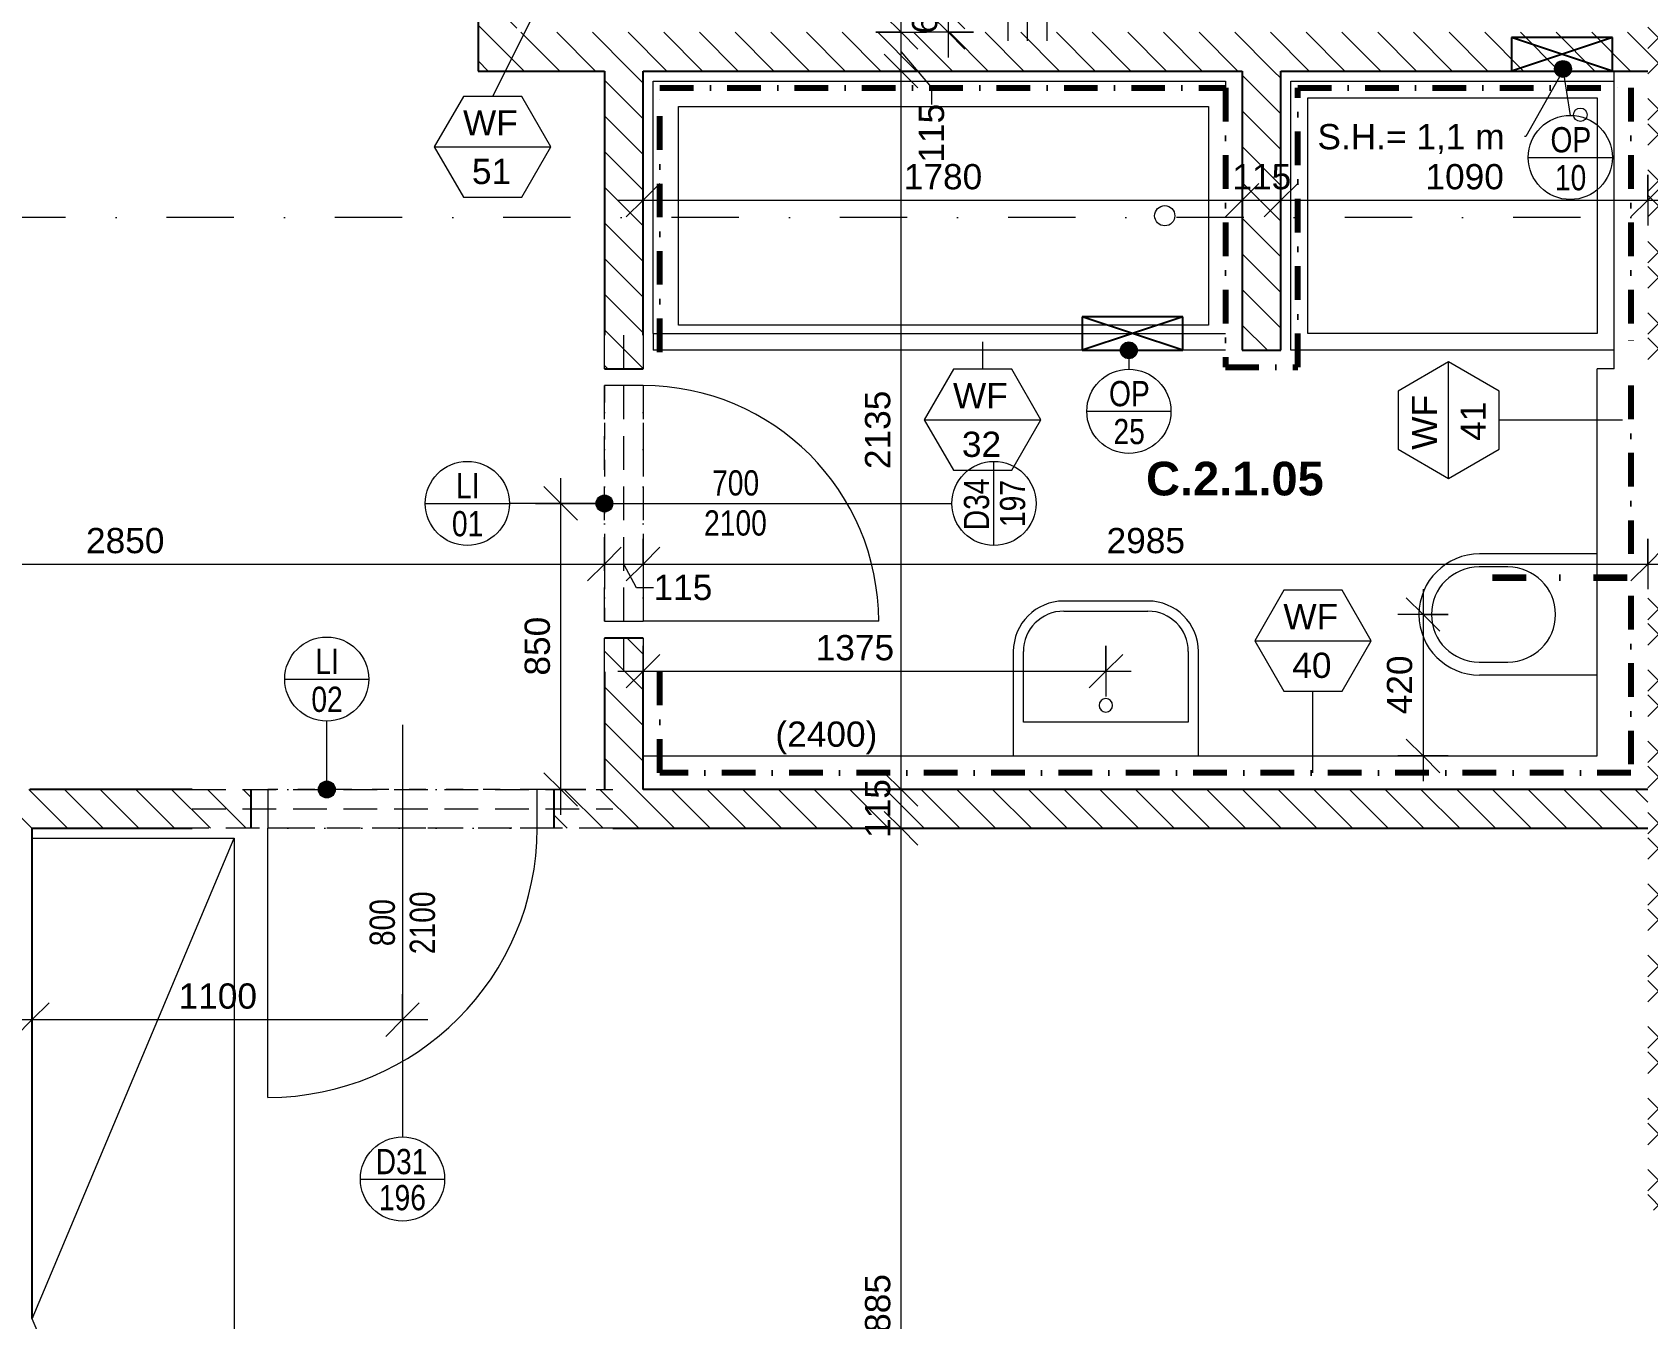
# Model space of a CAD drawing. Header units: millimetres. Extents: x -47720 to -5768, y -7799 to 13087.
# Drawn here: x -28235 to -23435, y -3874 to -52 of the extents above; entities that cross this region are included whole.
import ezdxf

# ---------------------------------------------------------------- set-up
doc = ezdxf.new("R2010")
doc.units = ezdxf.units.MM
for name, pattern in [('HA_Dash_3mm-S1mm', [150, 100, -50]), ('HA_DashDot_10mm-S3mm', [500, 200, -150, 0, -150]), ('HA_DashDot_2_2mm-S0_6mm', [110, 50, -30, 0, -30]), ('HA_DashDot_4mm-S1mm', [200, 100, -50, 0, -50]), ('HA_DashDot_6mm-S2mm', [300, 100, -100, 0, -100])]:
    doc.linetypes.add(name, pattern=pattern)
for name, color, linetype, lineweight in [('A-____-____-DIMS', 9, 'Continuous', 5), ('A-____-____-DIMS-50', 9, 'Continuous', 5), ('A-AREA-____-IDEN', 9, 'Continuous', 9), ('A-DETL-____-OTLN', 9, 'Continuous', 25), ('A-DOOR-____-IDEN', 9, 'Continuous', 9), ('A-DOOR-____-MCUT', 9, 'HA_DashDot_2_2mm-S0_6mm', 9), ('A-DOOR-____-OTLN', 9, 'Continuous', 9), ('A-DOOR-FRAM-MCUT', 9, 'Continuous', 9), ('A-GENM-____-HDLN', 9, 'HA_Dash_3mm-S1mm', 9), ('A-GENM-____-IDEN', 9, 'Continuous', 9), ('A-GENM-____-OTLN', 9, 'Continuous', 9), ('A-WALL-____-IDEN', 9, 'Continuous', 9), ('A-WALL-____-PATT', 9, 'Continuous', 25), ('G-____-____-SYMB', 9, 'HA_DashDot_4mm-S1mm', 9), ('G-____-____-TEXT', 9, 'Continuous', 5), ('I-FURN-____-OTLN', 9, 'Continuous', 9), ('I-WALL-____-MCUT', 9, 'Continuous', 25), ('I-WALL-____-OTLN', 9, 'Continuous', 9), ('P-SANR-FIXT-OTLN', 9, 'Continuous', 9), ('S-GRID-____-OTLN', 9, 'Continuous', 5)]:
    doc.layers.add(name, color=color, linetype=linetype, lineweight=lineweight)
doc.styles.add('Arial_1', font='arial.ttf', dxfattribs={"height": 75})
doc.styles.add('Arial_2', font='arial.ttf', dxfattribs={"width": 0.8, "height": 75})
doc.styles.add('Arial_B', font='arialbd.ttf', dxfattribs={"height": 100})
doc.dimstyles.new('Inner_Dimensions', dxfattribs={"dimscale": 304.8, "dimtxt": 76.519455, "dimasz": 0.328084, "dimexe": 0.246063, "dimexo": 0.0625, "dimgap": 0.032808, "dimtad": 1, "dimdec": 0, "dimzin": 0, "dimdsep": 46, "dimtxsty": 'Arial_1', "dimblk1": 'OBLIQUE', "dimblk2": 'OBLIQUE', "dimsah": 1, "dimcen": 0.09, "dimdle": 0.246063, "dimazin": 0, "dimtfac": 1, "dimtdec": 4, "dimtix": 1, "dimtmove": 0, "dimatfit": 3, "dimfxl": 0.246063, "dimfxlon": 1, "dimtvp": 1, "dimtolj": 1, "dimtzin": 0, "dimlwd": 9, "dimlwe": 9, "dimarcsym": 2})
doc.dimstyles.new('Inner_Dimensions_1', dxfattribs={"dimscale": 304.8, "dimtxt": 76.519455, "dimasz": 0.328084, "dimexe": 0.246063, "dimexo": 0.0625, "dimgap": 0.032808, "dimtad": 1, "dimdec": 0, "dimzin": 0, "dimdsep": 46, "dimtxsty": 'Arial_1', "dimblk1": 'OBLIQUE', "dimblk2": 'OBLIQUE', "dimsah": 1, "dimcen": 0.09, "dimdle": 0.246063, "dimazin": 0, "dimtfac": 1, "dimtdec": 4, "dimtix": 1, "dimtmove": 1, "dimatfit": 3, "dimfxl": 0.246063, "dimfxlon": 1, "dimtvp": 1, "dimtolj": 1, "dimtzin": 0, "dimlwd": 9, "dimlwe": 9, "dimarcsym": 2})
doc.dimstyles.new('Inner_Dimensions_2', dxfattribs={"dimscale": 304.8, "dimtxt": 76.519455, "dimasz": 0.328084, "dimexe": 0.246063, "dimexo": 0.0625, "dimgap": 0.032808, "dimtad": 1, "dimdec": 0, "dimzin": 0, "dimdsep": 46, "dimtxsty": 'Arial_1', "dimblk1": 'OBLIQUE', "dimblk2": 'OBLIQUE', "dimsah": 1, "dimcen": 0.09, "dimdle": 0.246063, "dimazin": 0, "dimtfac": 1, "dimtdec": 4, "dimtix": 1, "dimtmove": 2, "dimatfit": 3, "dimfxl": 0.246063, "dimfxlon": 1, "dimtvp": 1, "dimtolj": 1, "dimtzin": 0, "dimlwd": 9, "dimlwe": 9, "dimarcsym": 2})
pattern_1 = [(135, (0, 0), (-53.033, -53.033), [])]

# ---------------------------------------------------------------- blocks, each defined once
blk = doc.blocks.new('HA_DR_Single_Swing_Solid - In_BJ_700x2100-2040355-DPS_2NP-C')
at = {"layer": 'A-DOOR-____-MCUT'}
for p, q in [((-350, 57.5), (350, 57.5)), ((-350, -57.5), (350, -57.5))]:
    blk.add_line(p, q, dxfattribs=at)
at = {"layer": 'A-DOOR-____-OTLN', "lineweight": 5}
blk.add_line((350, 757.5), (350, 57.5), dxfattribs=at)
blk.add_arc((350, 57.5), 700, 90, 180, dxfattribs=at)
at = {"layer": 'A-DOOR-FRAM-MCUT'}
for p, q in [((-350, 57.5), (-350, -57.5)), ((350, -57.5), (350, 57.5))]:
    blk.add_line(p, q, dxfattribs=at)
blk = doc.blocks.new('HA_DR_Single_Swing_Solid - In_BJ_800x2100-2040335-DPS_2NP-C')
at = {"layer": 'A-DOOR-____-MCUT'}
for p, q in [((-400, 57.5), (400, 57.5)), ((-400, -57.5), (400, -57.5))]:
    blk.add_line(p, q, dxfattribs=at)
at = {"layer": 'A-DOOR-____-OTLN', "lineweight": 5}
blk.add_line((400, 857.5), (400, 57.5), dxfattribs=at)
blk.add_arc((400, 57.5), 800, 90, 180, dxfattribs=at)
at = {"layer": 'A-DOOR-FRAM-MCUT'}
for p, q in [((-400, 57.5), (-400, -57.5)), ((400, -57.5), (400, 57.5))]:
    blk.add_line(p, q, dxfattribs=at)
blk = doc.blocks.new('ABMV_Bathtub_Generic - 800x1700-V2-DPS_2NP-C')
at = {"layer": 'P-SANR-FIXT-OTLN'}
for p, q in [((50, 1700), (800, 1700)), ((50, 1700), (800, 1700)), ((800, 1700), (800, 0)), ((800, 1700), (800, 0)), ((75, 50), (75, 1625)), ((75, 1625), (725, 1625)), ((75, 1625), (725, 1625)), ((75, 50), (75, 1625)), ((725, 1625), (725, 50)), ((725, 1625), (725, 50)), ((725, 50), (75, 50)), ((725, 50), (75, 50)), ((800, 0), (780, 0)), ((800, 0), (780, 0))]:
    blk.add_line(p, q, dxfattribs=at)
blk.add_circle((400, 180), 30, dxfattribs=at)
blk = doc.blocks.new('ABMV_Toilet_WallHung - Default-1928450-DPS_2NP-C')
at = {"layer": 'P-SANR-FIXT-OTLN'}
for p, q in [((-55, 75), (-55, 424.6)), ((-16.3, 426.2), (-16.3, 340.3)), ((266.3, 340.3), (266.3, 426.2)), ((305, 75), (305, 424.6))]:
    blk.add_line(p, q, dxfattribs=at)
for centre, radius, start, end in [((125, 424.6), 180, 0, 180), ((125, 426.2), 141.3, 360, 180), ((125, 340.3), 141.3, 180, 360)]:
    blk.add_arc(centre, radius, start, end, dxfattribs=at)
blk = doc.blocks.new('ABMV_WashBasin_Generic - 550x460-1465709-DPS_2NP-C')
at = {"layer": 'P-SANR-FIXT-OTLN'}
for p, q in [((250, 510), (0, 510)), ((0, 480), (250, 480)), ((-150, 360), (-150, 50)), ((-120, 150), (-120, 360)), ((370, 360), (370, 150)), ((400, 50), (400, 360)), ((370, 150), (-120, 150))]:
    blk.add_line(p, q, dxfattribs=at)
for centre, radius, start, end in [((0, 360), 150, 90, 180), ((0, 360), 120, 90, 180), ((250, 360), 150, 360, 90), ((250, 360), 120, 360, 90), ((125, 200), 20, 90, 270), ((125, 200), 20, 270, 90)]:
    blk.add_arc(centre, radius, start, end, dxfattribs=at)
blk = doc.blocks.new('ABMV_ShowerBasin_Generic - 800x960-1530461-DPS_2NP-C')
at = {"layer": 'P-SANR-FIXT-OTLN'}
for p, q in [((0, 800), (960, 800)), ((0, 800), (960, 800)), ((960, 800), (960, 0)), ((960, 800), (960, 0)), ((50, 50), (50, 750)), ((50, 750), (910, 750)), ((50, 750), (910, 750)), ((50, 50), (50, 750)), ((910, 750), (910, 50)), ((910, 750), (910, 50)), ((910, 50), (50, 50)), ((910, 50), (50, 50)), ((960, 0), (0, 0)), ((960, 0), (0, 0))]:
    blk.add_line(p, q, dxfattribs=at)
blk.add_circle((100, 100), 20, dxfattribs=at)
blk = doc.blocks.new('NAB_Šatní_skříň_ADNS - 600x2000xšířka-1530651-DPS_2NP-C')
at = {"layer": 'I-FURN-____-OTLN'}
for p, q in [((0, -600), (1427.5, 0)), ((1427.5, 0), (2855, -600)), ((2855, 0), (2855, -600)), ((2854.9, -600), (0.1, -600))]:
    blk.add_line(p, q, dxfattribs=at)
blk = doc.blocks.new('HA_GM_Tiling_LineBased - Generic Tiles-1686278-DPS_2NP-C')
at = {"layer": 'A-GENM-____-OTLN', "linetype": 'HA_DashDot_4mm-S1mm', "lineweight": 80}
blk.add_line((50, -50), (835, -50), dxfattribs=at)
blk = doc.blocks.new('HA_GM_Tiling_LineBased - Generic Tiles-1686366-DPS_2NP-C')
at = {"layer": 'A-GENM-____-OTLN', "linetype": 'HA_DashDot_4mm-S1mm', "lineweight": 80}
blk.add_line((50, -50), (1730, -50), dxfattribs=at)
blk = doc.blocks.new('HA_GM_Tiling_LineBased - Generic Tiles-1687169-DPS_2NP-C')
at = {"layer": 'A-GENM-____-OTLN', "linetype": 'HA_DashDot_4mm-S1mm', "lineweight": 80}
blk.add_line((50, -50), (880, -50), dxfattribs=at)
blk = doc.blocks.new('HA_GM_Tiling_LineBased - Generic Tiles-1687101-DPS_2NP-C')
at = {"layer": 'A-GENM-____-OTLN', "linetype": 'HA_DashDot_4mm-S1mm', "lineweight": 80}
blk.add_line((-50, -50), (165, -50), dxfattribs=at)
blk = doc.blocks.new('HA_GM_Tiling_LineBased - Generic Tiles-1687135-DPS_2NP-C')
at = {"layer": 'A-GENM-____-OTLN', "linetype": 'HA_DashDot_4mm-S1mm', "lineweight": 80}
blk.add_line((-50, -50), (780, -50), dxfattribs=at)
blk = doc.blocks.new('HA_GM_Tiling_LineBased - Generic Tiles-1686656-DPS_2NP-C')
at = {"layer": 'A-GENM-____-OTLN', "linetype": 'HA_DashDot_4mm-S1mm', "lineweight": 80}
blk.add_line((50, -50), (1040, -50), dxfattribs=at)
blk = doc.blocks.new('HA_GM_Tiling_LineBased - Generic Tiles-1686809-DPS_2NP-C')
at = {"layer": 'A-GENM-____-OTLN', "linetype": 'HA_DashDot_4mm-S1mm', "lineweight": 80}
blk.add_line((50, -50), (575, -50), dxfattribs=at)
blk = doc.blocks.new('HA_GM_Tiling_LineBased - Generic Tiles-1686988-DPS_2NP-C')
at = {"layer": 'A-GENM-____-OTLN', "linetype": 'HA_DashDot_4mm-S1mm', "lineweight": 80}
blk.add_line((50, -50), (2935, -50), dxfattribs=at)
blk = doc.blocks.new('HA_GM_Tiling_LineBased - Generic Tiles-1687033-DPS_2NP-C')
at = {"layer": 'A-GENM-____-OTLN', "linetype": 'HA_DashDot_4mm-S1mm', "lineweight": 80}
blk.add_line((50, -50), (400, -50), dxfattribs=at)
blk = doc.blocks.new('TB_Porotherm KP11_5_1750mm - TB_Porotherm KP11_5_1750mm-1871670-DPS_2NP-C')
at = {"layer": 'A-GENM-____-HDLN'}
for p, q in [((-875, 57.5), (875, 57.5)), ((-875, 0), (875, 0)), ((875, -57.5), (-875, -57.5))]:
    blk.add_line(p, q, dxfattribs=at)
blk = doc.blocks.new('TB_Porotherm KP11_5_1000mm - TB_Porotherm KP11_5_1000mm-1863649-DPS_2NP-C')
at = {"layer": 'A-GENM-____-HDLN'}
for p, q in [((-500, 57.5), (500, 57.5)), ((-500, 0), (500, 0)), ((500, -57.5), (-500, -57.5))]:
    blk.add_line(p, q, dxfattribs=at)
blk = doc.blocks.new('TB_Porotherm KP11_5_1250mm - TB_Porotherm KP11_5_1250mm-1870064-DPS_2NP-C')
at = {"layer": 'A-GENM-____-HDLN'}
for p, q in [((-625, 57.5), (625, 57.5)), ((-625, 0), (625, 0)), ((625, -57.5), (-625, -57.5))]:
    blk.add_line(p, q, dxfattribs=at)
blk = doc.blocks.new('DIMBLOCK8-DPS_2NP-C')
at = {"layer": 'A-____-____-DIMS-50', "lineweight": 9}
for p, q in [((-25653.2, -2416.8), (-25703.2, -2366.8)), ((-25728.2, -2416.8), (-25578.2, -2416.8)), ((-25653.2, -2416.8), (-25728.2, -2416.8)), ((-25653.2, -5376.8), (-25653.2, -2416.8)), ((-25653.2, -2416.8), (-25603.2, -2466.8)), ((-25653.2, -5301.8), (-25703.2, -5251.8)), ((-25728.2, -5301.8), (-25578.2, -5301.8)), ((-25653.2, -5301.8), (-25728.2, -5301.8)), ((-25653.2, -5301.8), (-25603.2, -5351.8))]:
    blk.add_line(p, q, dxfattribs=at)
at = {"layer": 'A-____-____-DIMS-50', "color": 0, "lineweight": 9, "insert": (-25760.6, -3974.7), "char_height": 75, "width": 276.883, "attachment_point": 1, "rotation": 90, "line_spacing_factor": 0.941778, "style": 'Arial_1'}
blk.add_mtext('2885', dxfattribs=at)
blk = doc.blocks.new('_Oblique')
at = {"color": 0, "linetype": 'ByBlock', "lineweight": -2}
blk.add_line((-0.5, -0.5), (0.5, 0.5), dxfattribs=at)
blk = doc.blocks.new('DIMBLOCK9-DPS_2NP-C')
at = {"layer": 'A-____-____-DIMS-50', "lineweight": 9}
for p, q in [((-25653.2, -2301.8), (-25703.2, -2251.8)), ((-25728.2, -2301.8), (-25578.2, -2301.8)), ((-25653.2, -2301.8), (-25728.2, -2301.8)), ((-25653.2, -2416.8), (-25653.2, -2301.8)), ((-25653.2, -2301.8), (-25603.2, -2351.8)), ((-25653.2, -2416.8), (-25703.2, -2366.8)), ((-25728.2, -2416.8), (-25578.2, -2416.8)), ((-25653.2, -2416.8), (-25728.2, -2416.8)), ((-25653.2, -2416.8), (-25603.2, -2466.8))]:
    blk.add_line(p, q, dxfattribs=at)
at = {"layer": 'A-____-____-DIMS-50', "color": 0, "lineweight": 9, "insert": (-25760.6, -2445.8), "char_height": 75, "width": 207.662, "attachment_point": 1, "rotation": 90, "line_spacing_factor": 0.941778, "style": 'Arial_1'}
blk.add_mtext('115', dxfattribs=at)
blk = doc.blocks.new('DIMBLOCK10-DPS_2NP-C')
at = {"layer": 'A-____-____-DIMS-50', "lineweight": 9}
for p, q in [((-25653.2, -166.8), (-25703.2, -116.8)), ((-25728.2, -166.8), (-25578.2, -166.8)), ((-25653.2, -166.8), (-25728.2, -166.8)), ((-25653.2, -2301.8), (-25653.2, -166.8)), ((-25653.2, -166.8), (-25603.2, -216.8)), ((-25653.2, -2301.8), (-25703.2, -2251.8)), ((-25728.2, -2301.8), (-25578.2, -2301.8)), ((-25653.2, -2301.8), (-25728.2, -2301.8)), ((-25653.2, -2301.8), (-25603.2, -2351.8))]:
    blk.add_line(p, q, dxfattribs=at)
at = {"layer": 'A-____-____-DIMS-50', "color": 0, "lineweight": 9, "insert": (-25760.6, -1349.7), "char_height": 75, "width": 276.883, "attachment_point": 1, "rotation": 90, "line_spacing_factor": 0.941778, "style": 'Arial_1'}
blk.add_mtext('2135', dxfattribs=at)
blk = doc.blocks.new('DIMBLOCK11-DPS_2NP-C')
at = {"layer": 'A-____-____-DIMS-50', "lineweight": 9}
for p, q in [((-25653.2, -51.8), (-25703.2, -1.8)), ((-25728.2, -51.8), (-25578.2, -51.8)), ((-25653.2, -51.8), (-25728.2, -51.8)), ((-25653.2, -166.8), (-25653.2, -51.8)), ((-25653.2, -51.8), (-25603.2, -101.8)), ((-25653.2, -166.8), (-25703.2, -116.8)), ((-25562.2, -216.2), (-25653.2, -109.3)), ((-25728.2, -166.8), (-25578.2, -166.8)), ((-25653.2, -166.8), (-25728.2, -166.8)), ((-25653.2, -166.8), (-25603.2, -216.8)), ((-25562.2, -266.2), (-25562.2, -216.2))]:
    blk.add_line(p, q, dxfattribs=at)
at = {"layer": 'A-____-____-DIMS-50', "color": 0, "lineweight": 9, "insert": (-25600.7, -439.2), "char_height": 75, "width": 207.662, "attachment_point": 1, "rotation": 90, "line_spacing_factor": 0.941778, "style": 'Arial_1'}
blk.add_mtext('115', dxfattribs=at)
blk = doc.blocks.new('DIMBLOCK12-DPS_2NP-C')
at = {"layer": 'A-____-____-DIMS-50', "lineweight": 9}
for p, q in [((-25653.2, 1648.2), (-25703.2, 1698.2)), ((-25728.2, 1648.2), (-25578.2, 1648.2)), ((-25653.2, 1648.2), (-25728.2, 1648.2)), ((-25653.2, -51.8), (-25653.2, 1648.2)), ((-25653.2, 1648.2), (-25603.2, 1598.2)), ((-25653.2, -51.8), (-25703.2, -1.8)), ((-25728.2, -51.8), (-25578.2, -51.8)), ((-25653.2, -51.8), (-25728.2, -51.8)), ((-25653.2, -51.8), (-25603.2, -101.8))]:
    blk.add_line(p, q, dxfattribs=at)
at = {"layer": 'A-____-____-DIMS-50', "color": 0, "lineweight": 9, "insert": (-25760.6, 682.8), "char_height": 75, "width": 276.883, "attachment_point": 1, "rotation": 90, "line_spacing_factor": 0.941778, "style": 'Arial_1'}
blk.add_mtext('1700', dxfattribs=at)
blk = doc.blocks.new('HA_TAG_Door_TypeMark_wDimensions - Scale50_Right with Bouble-921060-DPS_2NP-C')
at = {"layer": 'A-DOOR-____-IDEN'}
for p, q in [((0, 5), (0, -19.5)), ((-2.5, -22), (2.5, -22))]:
    blk.add_line(p, q, dxfattribs=at)
blk.add_circle((0, -22), 2.5, dxfattribs=at)
blk = doc.blocks.new('DIMBLOCK126-DPS_2NP-C')
at = {"layer": 'A-____-____-DIMS-50', "lineweight": 9}
for p, q in [((-29384.9, -1707), (-29384.9, -1557)), ((-29384.9, -1632), (-29334.9, -1582)), ((-26534.9, -1557), (-26534.9, -1707)), ((-26534.9, -1632), (-26534.9, -1557)), ((-26534.9, -1632), (-26484.9, -1582)), ((-29384.9, -1632), (-29434.9, -1682)), ((-29384.9, -1632), (-26534.9, -1632)), ((-29384.9, -1632), (-29384.9, -1707)), ((-26534.9, -1632), (-26584.9, -1682))]:
    blk.add_line(p, q, dxfattribs=at)
at = {"layer": 'A-____-____-DIMS-50', "color": 0, "lineweight": 9, "insert": (-28075.3, -1524.6), "char_height": 75, "width": 276.883, "attachment_point": 1, "line_spacing_factor": 0.941778, "style": 'Arial_1'}
blk.add_mtext('2850', dxfattribs=at)
blk = doc.blocks.new('DIMBLOCK127-DPS_2NP-C')
at = {"layer": 'A-____-____-DIMS-50', "lineweight": 9}
for p, q in [((-26534.9, -1557), (-26534.9, -1707)), ((-26534.9, -1632), (-26534.9, -1557)), ((-26534.9, -1632), (-26484.9, -1582)), ((-26419.9, -1557), (-26419.9, -1707)), ((-26419.9, -1632), (-26419.9, -1557)), ((-26419.9, -1632), (-26369.9, -1582)), ((-26534.9, -1632), (-26584.9, -1682)), ((-26534.9, -1632), (-26419.9, -1632)), ((-26439.1, -1702.3), (-26477.4, -1632)), ((-26419.9, -1632), (-26469.9, -1682)), ((-26389.1, -1702.3), (-26439.1, -1702.3))]:
    blk.add_line(p, q, dxfattribs=at)
at = {"layer": 'A-____-____-DIMS-50', "color": 0, "lineweight": 9, "insert": (-26389.1, -1663.8), "char_height": 75, "width": 207.662, "attachment_point": 1, "line_spacing_factor": 0.941778, "style": 'Arial_1'}
blk.add_mtext('115', dxfattribs=at)
blk = doc.blocks.new('DIMBLOCK128-DPS_2NP-C')
at = {"layer": 'A-____-____-DIMS-50', "lineweight": 9}
for p, q in [((-26419.9, -1557), (-26419.9, -1707)), ((-26419.9, -1632), (-26419.9, -1557)), ((-26419.9, -1632), (-26369.9, -1582)), ((-23434.9, -1557), (-23434.9, -1707)), ((-23434.9, -1632), (-23434.9, -1557)), ((-23434.9, -1632), (-23384.9, -1582)), ((-26419.9, -1632), (-26469.9, -1682)), ((-26419.9, -1632), (-23359.9, -1632)), ((-23434.9, -1632), (-23484.9, -1682))]:
    blk.add_line(p, q, dxfattribs=at)
at = {"layer": 'A-____-____-DIMS-50', "color": 0, "lineweight": 9, "insert": (-25042.8, -1524.6), "char_height": 75, "width": 276.883, "attachment_point": 1, "line_spacing_factor": 0.941778, "style": 'Arial_1'}
blk.add_mtext('2985', dxfattribs=at)
blk = doc.blocks.new('DIMBLOCK129-DPS_2NP-C')
at = {"layer": 'A-____-____-DIMS-50', "lineweight": 9}
for p, q in [((-26419.9, -475.6), (-26419.9, -625.6)), ((-26419.9, -550.6), (-26419.9, -475.6)), ((-24639.9, -475.6), (-24639.9, -625.6)), ((-24639.9, -550.6), (-24639.9, -475.6)), ((-26419.9, -550.6), (-26369.9, -500.6)), ((-24639.9, -550.6), (-24589.9, -500.6)), ((-26494.9, -550.6), (-24639.9, -550.6)), ((-26419.9, -550.6), (-26469.9, -600.6)), ((-24639.9, -550.6), (-24689.9, -600.6))]:
    blk.add_line(p, q, dxfattribs=at)
at = {"layer": 'A-____-____-DIMS-50', "color": 0, "lineweight": 9, "insert": (-25645.3, -443.3), "char_height": 75, "width": 276.883, "attachment_point": 1, "line_spacing_factor": 0.941778, "style": 'Arial_1'}
blk.add_mtext('1780', dxfattribs=at)
blk = doc.blocks.new('DIMBLOCK130-DPS_2NP-C')
at = {"layer": 'A-____-____-DIMS-50', "lineweight": 9}
for p, q in [((-24639.9, -475.6), (-24639.9, -625.6)), ((-24639.9, -550.6), (-24639.9, -475.6)), ((-24524.9, -475.6), (-24524.9, -625.6)), ((-24524.9, -550.6), (-24524.9, -475.6)), ((-24639.9, -550.6), (-24589.9, -500.6)), ((-24524.9, -550.6), (-24474.9, -500.6)), ((-24639.9, -550.6), (-24689.9, -600.6)), ((-24639.9, -550.6), (-24524.9, -550.6)), ((-24524.9, -550.6), (-24574.9, -600.6))]:
    blk.add_line(p, q, dxfattribs=at)
at = {"layer": 'A-____-____-DIMS-50', "color": 0, "lineweight": 9, "insert": (-24668.9, -443.3), "char_height": 75, "width": 207.662, "attachment_point": 1, "line_spacing_factor": 0.941778, "style": 'Arial_1'}
blk.add_mtext('115', dxfattribs=at)
blk = doc.blocks.new('DIMBLOCK131-DPS_2NP-C')
at = {"layer": 'A-____-____-DIMS-50', "lineweight": 9}
for p, q in [((-24524.9, -475.6), (-24524.9, -625.6)), ((-24524.9, -550.6), (-24524.9, -475.6)), ((-23434.9, -475.6), (-23434.9, -625.6)), ((-23434.9, -550.6), (-23434.9, -475.6)), ((-24524.9, -550.6), (-24474.9, -500.6)), ((-23434.9, -550.6), (-23384.9, -500.6)), ((-24524.9, -550.6), (-24574.9, -600.6)), ((-24524.9, -550.6), (-23359.9, -550.6)), ((-23434.9, -550.6), (-23484.9, -600.6))]:
    blk.add_line(p, q, dxfattribs=at)
at = {"layer": 'A-____-____-DIMS-50', "color": 0, "lineweight": 9, "insert": (-24095.3, -443.3), "char_height": 75, "width": 276.883, "attachment_point": 1, "line_spacing_factor": 0.941778, "style": 'Arial_1'}
blk.add_mtext('1090', dxfattribs=at)
blk = doc.blocks.new('DIMBLOCK160-DPS_2NP-C')
at = {"layer": 'A-____-____-DIMS-50', "lineweight": 9}
for p, q in [((-25513.6, 8.2), (-25563.6, 58.2)), ((-25438.6, 8.2), (-25588.6, 8.2)), ((-25513.6, 8.2), (-25513.6, -126.8)), ((-25513.6, 8.2), (-25463.6, -41.8)), ((-25513.6, 8.2), (-25438.6, 8.2)), ((-25513.6, -51.8), (-25563.6, -1.8)), ((-25438.6, -51.8), (-25588.6, -51.8)), ((-25513.6, -51.8), (-25463.6, -101.8)), ((-25513.6, -51.8), (-25438.6, -51.8))]:
    blk.add_line(p, q, dxfattribs=at)
at = {"layer": 'A-____-____-DIMS-50', "color": 0, "lineweight": 9, "insert": (-25621, -56.3), "char_height": 75, "width": 138.441, "attachment_point": 1, "rotation": 90, "line_spacing_factor": 0.941778, "style": 'Arial_1'}
blk.add_mtext('60', dxfattribs=at)
blk = doc.blocks.new('HA_TAG_WA_Partitions - Group _ Type Mark-556634-DPS_2NP-C')
at = {"layer": 'A-WALL-____-IDEN'}
for p, q in [((-1.732, 3), (-3.464, 0)), ((1.732, 3), (-1.732, 3)), ((3.464, 0), (1.732, 3)), ((-3.464, 0), (3.464, 0)), ((-3.464, 0), (-1.732, -3)), ((1.732, -3), (3.464, 0)), ((-1.732, -3), (1.732, -3))]:
    blk.add_line(p, q, dxfattribs=at)
blk = doc.blocks.new('HA_TAG_GM_Products - Generic-588599-DPS_2NP-C')
at = {"layer": 'A-GENM-____-IDEN'}
blk.add_line((-2.5, 0), (2.5, 0), dxfattribs=at)
blk.add_circle((0, 0), 2.5, dxfattribs=at)
blk = doc.blocks.new('DIMBLOCK223-DPS_2NP-C')
at = {"layer": 'A-____-____-DIMS-50', "lineweight": 9}
for p, q in [((-26664.7, -2376.8), (-26664.7, -1376.8)), ((-26664.7, -1451.8), (-26714.7, -1401.8)), ((-26739.7, -1451.8), (-26589.7, -1451.8)), ((-26664.7, -1451.8), (-26739.7, -1451.8)), ((-26664.7, -1451.8), (-26614.7, -1501.8)), ((-26664.7, -2301.8), (-26714.7, -2251.8)), ((-26589.7, -2301.8), (-26739.7, -2301.8)), ((-26664.7, -2301.8), (-26614.7, -2351.8)), ((-26664.7, -2301.8), (-26589.7, -2301.8))]:
    blk.add_line(p, q, dxfattribs=at)
at = {"layer": 'A-____-____-DIMS-50', "color": 0, "lineweight": 9, "insert": (-26772, -1963.3), "char_height": 75, "width": 207.662, "attachment_point": 1, "rotation": 90, "line_spacing_factor": 0.941778, "style": 'Arial_1'}
blk.add_mtext('850', dxfattribs=at)
blk = doc.blocks.new('DIMBLOCK250-DPS_2NP-C')
at = {"layer": 'A-____-____-DIMS-50', "lineweight": 9}
for p, q in [((-24102.4, -1706.8), (-24102.4, -2276.8)), ((-24102.4, -1781.8), (-24152.4, -1731.8)), ((-24027.4, -1781.8), (-24177.4, -1781.8)), ((-24102.4, -1781.8), (-24052.4, -1831.8)), ((-24102.4, -1781.8), (-24027.4, -1781.8)), ((-24102.4, -2201.8), (-24152.4, -2151.8)), ((-24027.4, -2201.8), (-24177.4, -2201.8)), ((-24102.4, -2201.8), (-24052.4, -2251.8)), ((-24102.4, -2201.8), (-24027.4, -2201.8))]:
    blk.add_line(p, q, dxfattribs=at)
at = {"layer": 'A-____-____-DIMS-50', "color": 0, "lineweight": 9, "insert": (-24209.8, -2078.3), "char_height": 75, "width": 207.662, "attachment_point": 1, "rotation": 90, "line_spacing_factor": 0.941778, "style": 'Arial_1'}
blk.add_mtext('420', dxfattribs=at)
blk = doc.blocks.new('DIMBLOCK251-DPS_2NP-C')
at = {"layer": 'A-____-____-DIMS-50', "lineweight": 9}
for p, q in [((-26419.9, -1875.2), (-26419.9, -2025.2)), ((-26419.9, -1950.2), (-26419.9, -1875.2)), ((-26419.9, -1950.2), (-26369.9, -1900.2)), ((-25044.9, -1875.2), (-25044.9, -2025.2)), ((-25044.9, -1950.2), (-25044.9, -1875.2)), ((-25044.9, -1950.2), (-24994.9, -1900.2)), ((-26494.9, -1950.2), (-24969.9, -1950.2)), ((-26419.9, -1950.2), (-26469.9, -2000.2)), ((-25044.9, -1950.2), (-25094.9, -2000.2))]:
    blk.add_line(p, q, dxfattribs=at)
at = {"layer": 'A-____-____-DIMS-50', "color": 0, "lineweight": 9, "insert": (-25907.2, -1842.8), "char_height": 75, "width": 276.883, "attachment_point": 1, "line_spacing_factor": 0.941778, "style": 'Arial_1'}
blk.add_mtext('1375', dxfattribs=at)
blk = doc.blocks.new('DIMBLOCK253-DPS_2NP-C')
at = {"layer": 'A-____-____-DIMS-50', "lineweight": 9}
for p, q in [((-28234.9, -2910.4), (-28234.9, -3060.4)), ((-28234.9, -2985.4), (-28234.9, -2910.4)), ((-27134.9, -2910.4), (-27134.9, -3060.4)), ((-27134.9, -2985.4), (-27134.9, -2910.4)), ((-28234.9, -2985.4), (-28184.9, -2935.4)), ((-27134.9, -2985.4), (-27084.9, -2935.4)), ((-28309.9, -2985.4), (-27059.9, -2985.4)), ((-28234.9, -2985.4), (-28284.9, -3035.4)), ((-27134.9, -2985.4), (-27184.9, -3035.4))]:
    blk.add_line(p, q, dxfattribs=at)
at = {"layer": 'A-____-____-DIMS-50', "color": 0, "lineweight": 9, "insert": (-27800.3, -2878), "char_height": 75, "width": 276.883, "attachment_point": 1, "line_spacing_factor": 0.941778, "style": 'Arial_1'}
blk.add_mtext('1100', dxfattribs=at)

msp = doc.modelspace()

# ---------------------------------------------------------------- hatches: boundary and pattern name
at = {"layer": 'A-GENM-____-IDEN'}
h = msp.add_hatch(color=256, dxfattribs=at)
edge = h.paths.add_edge_path()
edge.add_arc((-23686.6, -160.7), 25, 0, 360)
h = msp.add_hatch(color=256, dxfattribs=at)
edge = h.paths.add_edge_path()
edge.add_arc((-24976.6, -996.8), 25, 0, 360)
h = msp.add_hatch(color=256, dxfattribs=at)
edge = h.paths.add_edge_path()
edge.add_arc((-26534.9, -1451.8), 25, 0, 360)
h = msp.add_hatch(color=256, dxfattribs=at)
edge = h.paths.add_edge_path()
edge.add_arc((-27359.9, -2301.8), 25, 0, 360)
at = {"layer": 'A-WALL-____-PATT', "lineweight": 5}
h = msp.add_hatch(dxfattribs=at)
h.set_pattern_fill('FP_3', color=256, style=0, pattern_type=2)
h.set_pattern_definition(pattern_1)
h.paths.add_polyline_path([(-26909.9, -166.8), (-26794.9, -166.8), (-26794.9, 748.2), (-26909.9, 748.2)])
h.paths.add_polyline_path([(-26794.9, 1548.2), (-26794.9, 1648.2), (-26909.9, 1648.2), (-26909.9, 1548.2)])
h = msp.add_hatch(dxfattribs=at)
h.set_pattern_fill('FP_1', color=256, style=0, pattern_type=2)
h.set_pattern_definition([(45, (0, 0), (-106.066, 106.066), []), (45, (75, 0), (-106.066, 106.066), []), (315, (0, 0), (106.066, 106.066), []), (315, (75, 0), (106.066, 106.066), [])])
h.paths.add_polyline_path([(-23434.9, -5301.8), (-22994.9, -5301.8), (-22994.9, -4551.8), (-23434.9, -4551.8)])
h.paths.add_polyline_path([(-22994.9, -3551.8), (-22994.9, -1676.8), (-23434.9, -1676.8), (-23434.9, -3551.8)])
h.paths.add_polyline_path([(-23434.9, -1051.8), (-22994.9, -1051.8), (-22994.9, 663.2), (-23434.9, 663.2), (-23434.9, -523.8)])
h = msp.add_hatch(dxfattribs=at)
h.set_pattern_fill('FP_3', color=256, style=0, pattern_type=2)
h.set_pattern_definition(pattern_1)
h.paths.add_polyline_path([(-23434.9, -166.8), (-23434.9, -51.8), (-26794.9, -51.8), (-26794.9, -166.8), (-23740.6, -166.8)])
h = msp.add_hatch(dxfattribs=at)
h.set_pattern_fill('FP_3', color=256, style=0, pattern_type=2)
h.set_pattern_definition(pattern_1)
h.paths.add_polyline_path([(-26534.9, -2301.8), (-26419.9, -2301.8), (-26419.9, -1851.8), (-26534.9, -1851.8)])
h.paths.add_polyline_path([(-26534.9, -1051.8), (-26419.9, -1051.8), (-26419.9, -166.8), (-26534.9, -166.8), (-26534.9, -242.6)])
h = msp.add_hatch(dxfattribs=at)
h.set_pattern_fill('FP_3', color=256, style=0, pattern_type=2)
h.set_pattern_definition(pattern_1)
h.paths.add_polyline_path([(-24524.9, -996.8), (-24524.9, -166.8), (-24639.9, -166.8), (-24639.9, -996.8)])
h = msp.add_hatch(dxfattribs=at)
h.set_pattern_fill('FP_3', color=256, style=0, pattern_type=2)
h.set_pattern_definition(pattern_1)
h.paths.add_polyline_path([(-23434.9, -2416.8), (-23434.9, -2301.8), (-26684.9, -2301.8), (-26684.9, -2416.8), (-23740.6, -2416.8)])
h.paths.add_polyline_path([(-27584.9, -2416.8), (-27584.9, -2301.8), (-28434.9, -2301.8), (-28434.9, -2416.8), (-28234.9, -2416.8)])
h.paths.add_polyline_path([(-29334.9, -2416.8), (-29334.9, -2301.8), (-29384.9, -2301.8), (-29384.9, -2416.8)])

# ---------------------------------------------------------------- linework, layer by layer
at = {"layer": 'A-DETL-____-OTLN'}
for p, q in [((-23539.9, -66.8), (-23839.9, -66.8)), ((-23839.9, -66.8), (-23839.9, -166.8)), ((-23539.9, -66.8), (-23839.9, -166.8)), ((-23539.9, -166.8), (-23839.9, -66.8)), ((-23539.9, -166.8), (-23539.9, -66.8)), ((-23839.9, -166.8), (-23539.9, -166.8)), ((-24815.8, -896.8), (-25115.8, -896.8)), ((-25115.8, -896.8), (-25115.8, -996.8)), ((-24815.8, -896.8), (-25115.8, -996.8)), ((-24815.8, -996.8), (-25115.8, -896.8)), ((-24815.8, -996.8), (-24815.8, -896.8)), ((-25115.8, -996.8), (-24815.8, -996.8))]:
    msp.add_line(p, q, dxfattribs=at)
at = {"layer": 'A-GENM-____-IDEN'}
for p, q in [((-23686.6, -160.7), (-23664.8, -298.7)), ((-24976.6, -996.8), (-24976.6, -1053)), ((-26534.9, -1451.8), (-26817.2, -1451.8)), ((-27359.9, -2301.8), (-27359.9, -2098.7))]:
    msp.add_line(p, q, dxfattribs=at)
for centre in [(-23686.6, -160.7), (-24976.6, -996.8), (-26534.9, -1451.8), (-27359.9, -2301.8)]:
    msp.add_circle(centre, 25, dxfattribs=at)
at = {"layer": 'A-WALL-____-IDEN'}
for p, q in [((-26746.9, -1.5), (-26867.2, -242.1)), ((-25411.3, -971.8), (-25411.3, -1053)), ((-23509.9, -1204.4), (-23876.6, -1204.4)), ((-24429.5, -2251.8), (-24429.5, -2009.7))]:
    msp.add_line(p, q, dxfattribs=at)
at = {"layer": 'G-____-____-SYMB', "linetype": 'HA_DashDot_6mm-S2mm', "lineweight": 100}
msp.add_line((-23895.9, -1671.8), (-22115.6, -1671.8), dxfattribs=at)
at = {"layer": 'G-____-____-TEXT', "color": 250, "lineweight": 9}
for p, q in [((-23687.6, -168), (-23797.2, -361.9)), ((-23797.2, -361.9), (-23800.7, -361.9))]:
    msp.add_line(p, q, dxfattribs=at)
at = {"layer": 'I-WALL-____-MCUT'}
for p, q in [((-26909.9, 648.2), (-26909.9, -166.8)), ((-26909.9, -166.8), (-26534.9, -166.8)), ((-26534.9, -166.8), (-26534.9, -951.7)), ((-26419.9, -166.8), (-24639.9, -166.8)), ((-26419.9, -951.7), (-26419.9, -166.8)), ((-24639.9, -166.8), (-24639.9, -996.8)), ((-24524.9, -166.8), (-23434.9, -166.8)), ((-24524.9, -996.8), (-24524.9, -166.8)), ((-24639.9, -996.8), (-24524.9, -996.8)), ((-26534.9, -1051.8), (-26419.9, -1051.8)), ((-26419.9, -1851.8), (-26534.9, -1851.8)), ((-26534.9, -1951.8), (-26534.9, -2301.8)), ((-26419.9, -2301.8), (-26419.9, -1951.8)), ((-27760, -2301.8), (-28242.4, -2301.8)), ((-27584.9, -2416.8), (-27584.9, -2301.8)), ((-26684.9, -2301.8), (-26684.9, -2416.8)), ((-23434.9, -2301.8), (-26419.9, -2301.8)), ((-28234.9, -2416.8), (-27760, -2416.8)), ((-28234.9, -3874.2), (-28234.9, -2416.8)), ((-26509.9, -2416.8), (-23434.9, -2416.8))]:
    msp.add_line(p, q, dxfattribs=at)
at = {"layer": 'I-WALL-____-OTLN'}
for p, q in [((-23534.9, -1051.8), (-23534.9, -166.8)), ((-26389.9, -946.8), (-26389.9, -996.8)), ((-26389.9, -946.8), (-24689.9, -946.8)), ((-24689.9, -996.8), (-26389.9, -996.8)), ((-23584.9, -2201.8), (-23584.9, -1051.8)), ((-23534.9, -1051.8), (-23584.9, -1051.8)), ((-26419.9, -2201.8), (-23584.9, -2201.8))]:
    msp.add_line(p, q, dxfattribs=at)
at = {"layer": 'S-GRID-____-OTLN', "linetype": 'HA_DashDot_10mm-S3mm', "lineweight": 9}
msp.add_line((-22634.8, -601.8), (-46120.1, -601.8), dxfattribs=at)

# ---------------------------------------------------------------- block references
at = {"layer": 'A-DOOR-____-IDEN', "xscale": 49.99999999999998, "yscale": 49.99999999999998, "zscale": 49.99999999999998, "rotation": 89.99999999999962}
msp.add_blockref('HA_TAG_Door_TypeMark_wDimensions - Scale50_Right with Bouble-921060-DPS_2NP-C', (-26477.4, -1451.8), dxfattribs=at)
at = {"layer": 'A-DOOR-____-IDEN', "xscale": 49.99999999999998, "yscale": 49.99999999999998, "zscale": 49.99999999999998}
msp.add_blockref('HA_TAG_Door_TypeMark_wDimensions - Scale50_Right with Bouble-921060-DPS_2NP-C', (-27134.9, -2359.3), dxfattribs=at)
at = {"layer": 'A-DOOR-____-OTLN'}
for name, p, rotation in [('HA_DR_Single_Swing_Solid - In_BJ_700x2100-2040355-DPS_2NP-C', (-26477.4, -1451.8), 269.9999999999997), ('HA_DR_Single_Swing_Solid - In_BJ_800x2100-2040335-DPS_2NP-C', (-27134.9, -2359.3), 180)]:
    msp.add_blockref(name, p, dxfattribs=dict(at, rotation=rotation))
at = {"layer": 'A-GENM-____-IDEN', "xscale": 49.99999999999998, "yscale": 49.99999999999998, "zscale": 49.99999999999998}
for p in [(-23664.8, -423.7), (-24976.6, -1178), (-26942.2, -1451.8), (-27359.9, -1973.7)]:
    msp.add_blockref('HA_TAG_GM_Products - Generic-588599-DPS_2NP-C', p, dxfattribs=at)
at = {"layer": 'A-GENM-____-OTLN', "rotation": 90.00000000000006}
for name, p in [('TB_Porotherm KP11_5_1750mm - TB_Porotherm KP11_5_1750mm-1871670-DPS_2NP-C', (-25277.4, 798.2)), ('TB_Porotherm KP11_5_1000mm - TB_Porotherm KP11_5_1000mm-1863649-DPS_2NP-C', (-26477.4, -1451.8))]:
    msp.add_blockref(name, p, dxfattribs=at)
at = {"layer": 'A-GENM-____-OTLN', "linetype": 'HA_DashDot_4mm-S1mm', "lineweight": 80}
for name, p, rotation in [('HA_GM_Tiling_LineBased - Generic Tiles-1686278-DPS_2NP-C', (-26419.9, -1051.8), 90), ('HA_GM_Tiling_LineBased - Generic Tiles-1687169-DPS_2NP-C', (-24639.9, -166.8), 270), ('HA_GM_Tiling_LineBased - Generic Tiles-1687135-DPS_2NP-C', (-24524.9, -996.8), 90), ('HA_GM_Tiling_LineBased - Generic Tiles-1686278-DPS_2NP-C', (-23434.9, -166.8), 270), ('HA_GM_Tiling_LineBased - Generic Tiles-1686809-DPS_2NP-C', (-23434.9, -1051.8), 270), ('HA_GM_Tiling_LineBased - Generic Tiles-1686809-DPS_2NP-C', (-23434.9, -1676.8), 270), ('HA_GM_Tiling_LineBased - Generic Tiles-1687033-DPS_2NP-C', (-26419.9, -2301.8), 90), ('HA_GM_Tiling_LineBased - Generic Tiles-1686988-DPS_2NP-C', (-23434.9, -2301.8), 180)]:
    msp.add_blockref(name, p, dxfattribs=dict(at, rotation=rotation))
for name, p in [('HA_GM_Tiling_LineBased - Generic Tiles-1686366-DPS_2NP-C', (-26419.9, -166.8)), ('HA_GM_Tiling_LineBased - Generic Tiles-1686656-DPS_2NP-C', (-24524.9, -166.8)), ('HA_GM_Tiling_LineBased - Generic Tiles-1687101-DPS_2NP-C', (-24639.9, -996.8))]:
    msp.add_blockref(name, p, dxfattribs=at)
at = {"layer": 'A-GENM-____-OTLN'}
msp.add_blockref('TB_Porotherm KP11_5_1250mm - TB_Porotherm KP11_5_1250mm-1870064-DPS_2NP-C', (-27134.9, -2359.3), dxfattribs=at)
at = {"layer": 'A-WALL-____-IDEN', "xscale": 49.99999999999998, "yscale": 49.99999999999998, "zscale": 49.99999999999998}
for p in [(-26867.2, -392.1), (-25411.3, -1203), (-24429.5, -1859.7)]:
    msp.add_blockref('HA_TAG_WA_Partitions - Group _ Type Mark-556634-DPS_2NP-C', p, dxfattribs=at)
at = {"layer": 'A-WALL-____-IDEN', "xscale": 49.99999999999998, "yscale": 49.99999999999998, "zscale": 49.99999999999998, "rotation": 89.99999999999962}
msp.add_blockref('HA_TAG_WA_Partitions - Group _ Type Mark-556634-DPS_2NP-C', (-24026.6, -1204.4), dxfattribs=at)
at = {"layer": 'I-FURN-____-OTLN', "rotation": 89.9999999999999}
msp.add_blockref('NAB_Šatní_skříň_ADNS - 600x2000xšířka-1530651-DPS_2NP-C', (-28234.9, -5301.8), dxfattribs=at)
at = {"layer": 'P-SANR-FIXT-OTLN'}
for name, p, rotation in [('ABMV_Bathtub_Generic - 800x1700-V2-DPS_2NP-C', (-24689.9, -996.8), 89.99999999999952), ('ABMV_ShowerBasin_Generic - 800x960-1530461-DPS_2NP-C', (-23534.9, -196.8), 180), ('ABMV_Toilet_WallHung - Default-1928450-DPS_2NP-C', (-23509.9, -1906.8), 89.99999999999972)]:
    msp.add_blockref(name, p, dxfattribs=dict(at, rotation=rotation))
msp.add_blockref('ABMV_WashBasin_Generic - 550x460-1465709-DPS_2NP-C', (-25169.9, -2251.8), dxfattribs=at)

# ---------------------------------------------------------------- texts
at = {"layer": 'A-AREA-____-IDEN', "lineweight": 5, "insert": (-24925.5, -1327.9), "char_height": 100, "width": 653.375, "attachment_point": 1, "style": 'Arial_B'}
msp.add_mtext('C.2.1.05', dxfattribs=at)
at = {"layer": 'A-DOOR-____-IDEN', "lineweight": 5, "char_height": 75, "attachment_point": 1, "style": 'Arial_2'}
for s, insert, width in [('700', (-26215, -1353.2), 173.164), ('2100', (-26238.8, -1472.3), 230.886), ('D31', (-27214.7, -3369.9), 189.198), ('196', (-27205.1, -3477), 173.164)]:
    msp.add_mtext(s, dxfattribs=dict(at, insert=insert, width=width))
at = {"layer": 'A-DOOR-____-IDEN', "lineweight": 5, "char_height": 75, "attachment_point": 1, "rotation": 90, "style": 'Arial_2'}
for s, insert, width in [('D34', (-25466.8, -1531.6), 189.198), ('197', (-25359.7, -1522), 173.164), ('800', (-27232.5, -2767.2), 173.164), ('2100', (-27113.4, -2791.1), 230.886)]:
    msp.add_mtext(s, dxfattribs=dict(at, insert=insert, width=width))
at = {"layer": 'A-GENM-____-IDEN', "lineweight": 5, "char_height": 75, "attachment_point": 1}
for s, insert, width, style in [('OP', (-23723.8, -333.6), 147.51, 'Arial_2'), ('10', (-23710.6, -446.3), 115.443, 'Arial_2'), ('OP', (-25035.6, -1087.9), 147.51, 'Arial_2'), ('25', (-25022.4, -1200.6), 115.443, 'Arial_2'), ('LI', (-26976, -1361.7), 86.582, 'Arial_2'), ('01', (-26988, -1474.4), 115.443, 'Arial_2'), ('LI', (-27393.7, -1883.6), 86.582, 'Arial_2'), ('02', (-27405.7, -1996.3), 115.443, 'Arial_2'), ('(2400)', (-26026.8, -2099.8), 376.793, 'Arial_1')]:
    msp.add_mtext(s, dxfattribs=dict(at, insert=insert, width=width, style=style))
at = {"layer": 'A-WALL-____-IDEN', "lineweight": 5, "char_height": 75, "attachment_point": 1, "style": 'Arial_1'}
for s, insert, width in [('WF', (-26955.2, -283.2), 208.439), ('51', (-26928.7, -427.7), 144.304), ('WF', (-25499.2, -1094), 208.439), ('32', (-25472.7, -1238.5), 144.304), ('WF', (-24517.5, -1750.7), 208.439), ('40', (-24491, -1895.2), 144.304)]:
    msp.add_mtext(s, dxfattribs=dict(at, insert=insert, width=width))
at = {"layer": 'A-WALL-____-IDEN', "lineweight": 5, "char_height": 75, "attachment_point": 1, "rotation": 90, "style": 'Arial_1'}
for s, insert, width in [('WF', (-24135.5, -1292.4), 208.439), ('41', (-23991, -1265.9), 144.304)]:
    msp.add_mtext(s, dxfattribs=dict(at, insert=insert, width=width))
at = {"layer": 'G-____-____-TEXT', "color": 7, "lineweight": 9, "insert": (-24416.2, -324.4), "char_height": 75, "width": 685.443, "attachment_point": 1, "style": 'Arial_1'}
msp.add_mtext('S.H.= 1,1 m', dxfattribs=at)

# ---------------------------------------------------------------- dimensions: what is measured, and where the dimension line sits
at = {"layer": 'A-____-____-DIMS', "lineweight": 9}
for base, p1, p2, override, picture, middle in [((-25653.2, 1648.2), (-25728.2, -51.8), (-25728.2, 1648.2), {"dimpost": '<>', "dimfxl": 1700}, 'DIMBLOCK12-DPS_2NP-C', (-25701.5, 798.2)), ((-25653.2, -166.8), (-25728.2, -2301.8), (-25728.2, -166.8), {"dimpost": '<>', "dimfxl": 2135}, 'DIMBLOCK10-DPS_2NP-C', (-25701.5, -1234.3)), ((-26664.7, -1451.8), (-26589.7, -2301.8), (-26739.7, -1451.8), {"dimpost": '<>', "dimfxl": 863.133825}, 'DIMBLOCK223-DPS_2NP-C', (-26713, -1876.8)), ((-24102.4, -2201.8), (-24027.4, -1781.8), (-24027.4, -2201.8), {"dimpost": '<>', "dimfxl": 420}, 'DIMBLOCK250-DPS_2NP-C', (-24150.7, -1991.8)), ((-25653.2, -2301.8), (-25728.2, -2416.8), (-25728.2, -2301.8), {"dimpost": '<>', "dimfxl": 115}, 'DIMBLOCK9-DPS_2NP-C', (-25701.5, -2359.3)), ((-25653.2, -2416.8), (-25728.2, -5301.8), (-25728.2, -2416.8), {"dimpost": '<>', "dimfxl": 2885}, 'DIMBLOCK8-DPS_2NP-C', (-25701.5, -3859.3))]:
    dim = msp.add_linear_dim(base=base, p1=p1, p2=p2, angle=90, dimstyle='Inner_Dimensions', override=override, dxfattribs=at)
    dim.commit()
    dim.dimension.update_dxf_attribs({"geometry": picture, "text_midpoint": middle})
for base, p1, p2, dimstyle, override, picture, middle in [((-25513.6, -51.8), (-25438.6, 8.2), (-25438.6, -51.8), 'Inner_Dimensions_2', {"dimpost": '<>', "dimfxl": 60}, 'DIMBLOCK160-DPS_2NP-C', (-25571, 12.9)), ((-25653.2, -51.8), (-25728.2, -166.8), (-25728.2, -51.8), 'Inner_Dimensions_1', {"dimpost": '<>', "dimfxl": 115}, 'DIMBLOCK11-DPS_2NP-C', (-25550.7, -335.4))]:
    dim = msp.add_linear_dim(base=base, p1=p1, p2=p2, angle=90, dimstyle=dimstyle, override=override, dxfattribs=at)
    dim.commit()
    dim.dimension.update_dxf_attribs({"geometry": picture, "text_midpoint": middle, "dimtype": 160, "text_rotation": 90})
for base, p1, p2, override, picture, middle in [((-24639.9, -550.6), (-26419.9, -475.6), (-24639.9, -475.6), {"dimpost": '<>', "dimfxl": 1780}, 'DIMBLOCK129-DPS_2NP-C', (-25529.9, -502.3)), ((-24524.9, -550.6), (-24639.9, -475.6), (-24524.9, -475.6), {"dimpost": '<>', "dimfxl": 115}, 'DIMBLOCK130-DPS_2NP-C', (-24582.4, -502.3)), ((-23434.9, -550.6), (-24524.9, -475.6), (-23434.9, -475.6), {"dimpost": '<>', "dimfxl": 1090}, 'DIMBLOCK131-DPS_2NP-C', (-23979.9, -502.3)), ((-26534.9, -1632), (-29384.9, -1707), (-26534.9, -1557), {"dimpost": '<>', "dimfxl": 2853.973791}, 'DIMBLOCK126-DPS_2NP-C', (-27959.9, -1583.7)), ((-23434.9, -1632), (-26419.9, -1557), (-23434.9, -1557), {"dimpost": '<>', "dimfxl": 2985}, 'DIMBLOCK128-DPS_2NP-C', (-24927.4, -1583.7)), ((-27134.9, -2985.4), (-28234.9, -2910.4), (-27134.9, -2910.4), {"dimpost": '<>', "dimfxl": 1100}, 'DIMBLOCK253-DPS_2NP-C', (-27684.9, -2937.1))]:
    dim = msp.add_linear_dim(base=base, p1=p1, p2=p2, dimstyle='Inner_Dimensions', override=override, dxfattribs=at)
    dim.commit()
    dim.dimension.update_dxf_attribs({"geometry": picture, "text_midpoint": middle})
for base, p1, p2, dimstyle, override, picture, middle in [((-26419.9, -1632), (-26534.9, -1557), (-26419.9, -1557), 'Inner_Dimensions_1', {"dimpost": '<>', "dimfxl": 115}, 'DIMBLOCK127-DPS_2NP-C', (-26285.3, -1713.8)), ((-25044.9, -1950.2), (-26419.9, -1875.2), (-25044.9, -1875.2), 'Inner_Dimensions_2', {"dimpost": '<>', "dimfxl": 1375}, 'DIMBLOCK251-DPS_2NP-C', (-25768.7, -1892.8))]:
    dim = msp.add_linear_dim(base=base, p1=p1, p2=p2, dimstyle=dimstyle, override=override, dxfattribs=at)
    dim.commit()
    dim.dimension.update_dxf_attribs({"geometry": picture, "text_midpoint": middle, "dimtype": 160})

doc.saveas('drawing.dxf')
